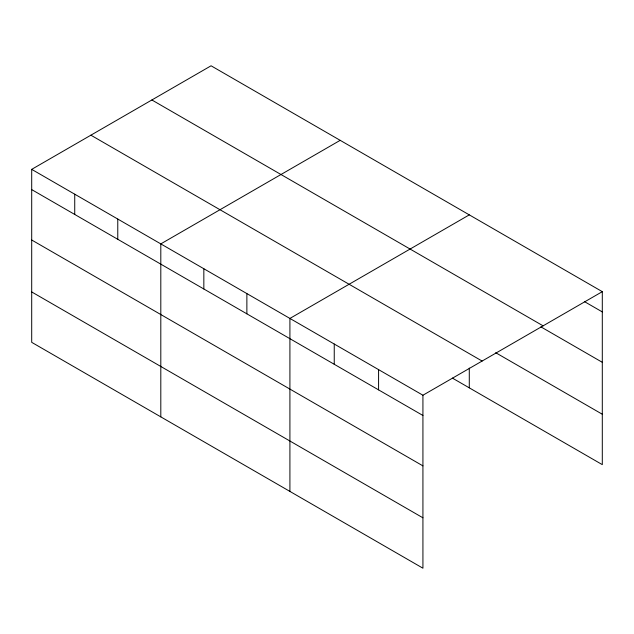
<?xml version="1.0" encoding="UTF-8"?>
<svg xmlns="http://www.w3.org/2000/svg" width="634" height="634" viewBox="0 0 634 634"><rect width="100%" height="100%" fill="white"/><g stroke="black" fill="none" stroke-linecap="round" stroke-linejoin="round"><path stroke-width="0.95" d="M31.7 169.357L422.926 395.228L422.926 568.207L31.7 342.336L31.7 169.357L211.074 65.793L602.3 291.664L602.3 464.643L452.407 378.102M340.181 140.336L160.806 243.892L160.806 416.871M469.287 214.871L289.912 318.434L289.912 491.405M422.926 395.228L602.3 291.664M584.397 301.578L602.3 311.912M151.883 99.974L543.108 325.844M540.905 326.867L602.3 362.315M495.717 352.71L602.3 414.24M90.892 135.185L482.117 361.055M31.7 189.606L422.926 415.476M31.7 240.001L422.926 465.879M31.7 291.933L422.926 517.804M469.287 368.085L469.287 387.849M378.585 369.63L378.585 389.878M334.245 344.032L334.245 364.273M246.872 293.59L246.872 313.83M203.839 268.737L203.839 288.985M117.773 219.047L117.773 239.295M74.733 194.202L74.733 214.451"/></g></svg>
